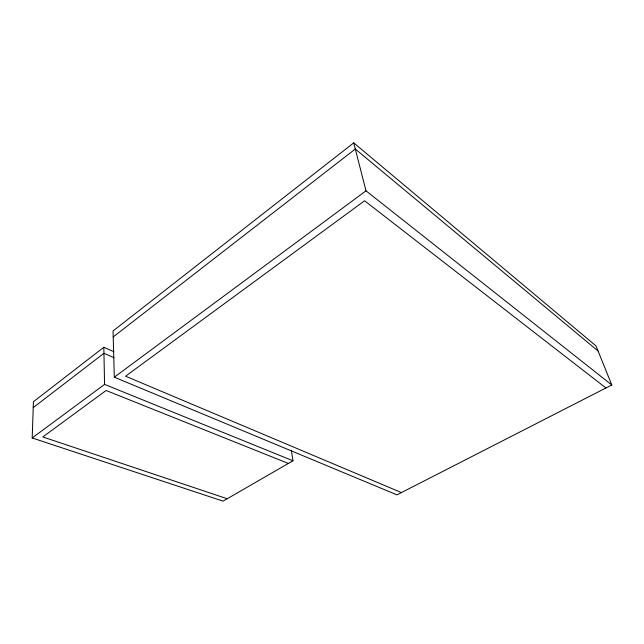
<?xml version="1.0" encoding="UTF-8"?>
<svg xmlns="http://www.w3.org/2000/svg" width="644" height="644" viewBox="0 0 644 644"><rect width="100%" height="100%" fill="white"/><g stroke="black" fill="none" stroke-linecap="round" stroke-linejoin="round"><path stroke-width="0.97" d="M291.329 450.156L292.964 460.782L223.066 501.145L32.2 437.968L33.424 401.727L103.829 347.269L113.908 351.713M353.733 142.855L113.046 330.968L114.31 377.183L396.986 494.858L611.8 384.975L596.014 345.933L353.733 142.855L366.001 190.833L611.8 384.975M113.207 336.941L355.311 149.014L598.067 351.004M33.222 407.636L103.95 353.306L114.069 357.71M32.2 437.968L104.561 384.396L103.829 347.269M114.31 377.183L366.001 190.833M227.219 498.746L42.818 436.954L106.107 390.497L288.367 463.439M104.561 384.396L292.964 460.782M401.445 492.579L125.58 376.201L364.593 200.767L605.94 387.978"/></g></svg>
